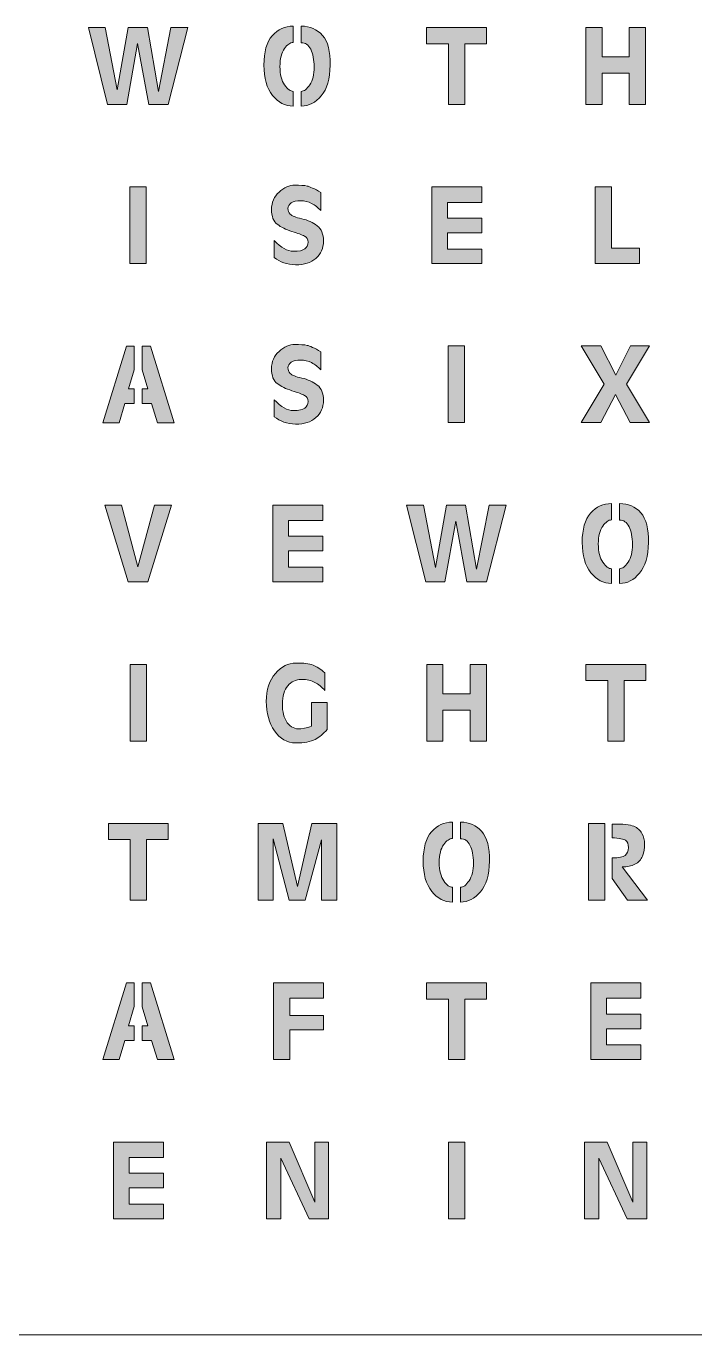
# Model space of a CAD drawing. Header units: inches. Extents: x -102 to 102, y -102 to 102.
# Drawn here: x -50.4 to 0, y -101.6 to -3 of the extents above; entities that cross this region are included whole.
import ezdxf

# ---------------------------------------------------------------- set-up
doc = ezdxf.new("R2010")
doc.units = ezdxf.units.IN
doc.header["$MEASUREMENT"] = 0
doc.layers.add('Top Copper', color=7, linetype='Continuous')

# ---------------------------------------------------------------- blocks, each defined once
blk = doc.blocks.new('block 40')
at = {"layer": 'Top Copper', "true_color": 0xffffff}
h = blk.add_hatch(color=7, dxfattribs=at)
h.dxf.hatch_style = 2
h.paths.add_polyline_path([(-15.719, -3.076), (-15.719, -4.289), (-17.357, -4.289), (-17.357, -8.855), (-18.587, -8.855), (-18.587, -4.289), (-20.242, -4.289), (-20.242, -3.076)])
at = {"layer": 'Top Copper', "lineweight": 0}
blk.add_lwpolyline([(-15.719, -3.076), (-15.719, -4.289), (-17.357, -4.289), (-17.357, -8.855), (-18.587, -8.855), (-18.587, -4.289), (-20.242, -4.289), (-20.242, -3.076), (-15.719, -3.076)], dxfattribs=at)
blk = doc.blocks.new('block 41')
at = {"layer": 'Top Copper', "true_color": 0xffffff}
h = blk.add_hatch(color=7, dxfattribs=at)
h.dxf.hatch_style = 2
h.paths.add_polyline_path([(-4.948, -5.285), (-4.948, -3.076), (-3.717, -3.076), (-3.717, -8.855), (-4.948, -8.855), (-4.948, -6.507), (-7.001, -6.507), (-7.001, -8.855), (-8.231, -8.855), (-8.231, -3.076), (-7.001, -3.076), (-7.001, -5.285)])
at = {"layer": 'Top Copper', "lineweight": 0}
blk.add_lwpolyline([(-4.948, -5.285), (-4.948, -3.076), (-3.717, -3.076), (-3.717, -8.855), (-4.948, -8.855), (-4.948, -6.507), (-7.001, -6.507), (-7.001, -8.855), (-8.231, -8.855), (-8.231, -3.076), (-7.001, -3.076), (-7.001, -5.285), (-4.948, -5.285)], dxfattribs=at)
blk = doc.blocks.new('block 47')
at = {"layer": 'Top Copper', "true_color": 0xffffff}
h = blk.add_hatch(color=7, dxfattribs=at)
h.dxf.hatch_style = 2
h.paths.add_polyline_path([(-39.712, -8.855), (-41.193, -8.855), (-42.025, -4.272), (-42.848, -8.855), (-44.303, -8.855), (-45.742, -3.076), (-44.477, -3.076), (-43.567, -7.772), (-42.735, -3.076), (-41.288, -3.076), (-40.465, -7.893), (-39.521, -3.076), (-38.239, -3.076)])
at = {"layer": 'Top Copper', "lineweight": 0}
blk.add_lwpolyline([(-39.712, -8.855), (-41.193, -8.855), (-42.025, -4.272), (-42.848, -8.855), (-44.303, -8.855), (-45.742, -3.076), (-44.477, -3.076), (-43.567, -7.772), (-42.735, -3.076), (-41.288, -3.076), (-40.465, -7.893), (-39.521, -3.076), (-38.239, -3.076), (-39.712, -8.855)], dxfattribs=at)
blk = doc.blocks.new('block 55')
at = {"layer": 'Top Copper', "true_color": 0xffffff}
h = blk.add_hatch(color=7, dxfattribs=at)
h.dxf.hatch_style = 2
edge = h.paths.add_edge_path()
edge.add_spline(control_points=[(-31.854, -8.179), (-32.287, -7.642), (-32.504, -6.88), (-32.504, -5.892), (-32.504, -4.904), (-32.293, -4.169), (-31.871, -3.687), (-31.45, -3.205), (-30.924, -2.963), (-30.295, -2.963), (-30.295, -2.963), (-30.295, -4.194), (-30.295, -4.194), (-30.514, -4.2), (-30.735, -4.354), (-30.957, -4.657), (-31.18, -4.961), (-31.291, -5.411), (-31.291, -6.009), (-31.291, -6.607), (-31.176, -7.067), (-30.944, -7.391), (-30.714, -7.714), (-30.497, -7.876), (-30.295, -7.876), (-30.295, -7.876), (-30.295, -8.985), (-30.295, -8.985), (-30.901, -8.985), (-31.421, -8.716), (-31.854, -8.179)], knot_values=[0, 0, 0, 0, 1, 1, 1, 2, 2, 2, 3, 3, 3, 4, 4, 4, 5, 5, 5, 6, 6, 6, 7, 7, 7, 8, 8, 8, 9, 9, 9, 10, 10, 10, 10], degree=3, periodic=1)
edge = h.paths.add_edge_path()
edge.add_spline(control_points=[(-29.043, -7.378), (-28.82, -7.046), (-28.711, -6.601), (-28.713, -6.043), (-28.717, -5.486), (-28.803, -5.04), (-28.973, -4.705), (-29.144, -4.37), (-29.382, -4.205), (-29.688, -4.211), (-29.688, -4.211), (-29.688, -2.963), (-29.688, -2.963), (-29.03, -2.963), (-28.496, -3.196), (-28.085, -3.661), (-27.675, -4.126), (-27.48, -4.873), (-27.501, -5.901), (-27.521, -6.929), (-27.747, -7.7), (-28.181, -8.214), (-28.614, -8.728), (-29.116, -8.985), (-29.688, -8.985), (-29.688, -8.985), (-29.688, -7.876), (-29.688, -7.876), (-29.48, -7.876), (-29.265, -7.71), (-29.043, -7.378)], knot_values=[0, 0, 0, 0, 1, 1, 1, 2, 2, 2, 3, 3, 3, 4, 4, 4, 5, 5, 5, 6, 6, 6, 7, 7, 7, 8, 8, 8, 9, 9, 9, 10, 10, 10, 10], degree=3, periodic=1)
at = {"layer": 'Top Copper', "lineweight": 0}
for points in [[(-31.854, -8.179), (-32.287, -7.642), (-32.504, -6.88), (-32.504, -5.892), (-32.504, -4.904), (-32.293, -4.169), (-31.871, -3.687), (-31.45, -3.205), (-30.924, -2.963), (-30.295, -2.963), (-30.295, -2.963), (-30.295, -4.194), (-30.295, -4.194), (-30.514, -4.2), (-30.735, -4.354), (-30.957, -4.657), (-31.18, -4.961), (-31.291, -5.411), (-31.291, -6.009), (-31.291, -6.607), (-31.176, -7.067), (-30.944, -7.391), (-30.714, -7.714), (-30.497, -7.876), (-30.295, -7.876), (-30.295, -7.876), (-30.295, -8.985), (-30.295, -8.985), (-30.901, -8.985), (-31.421, -8.716), (-31.854, -8.179)], [(-29.043, -7.378), (-28.82, -7.046), (-28.711, -6.601), (-28.713, -6.043), (-28.717, -5.486), (-28.803, -5.04), (-28.973, -4.705), (-29.144, -4.37), (-29.382, -4.205), (-29.688, -4.211), (-29.688, -4.211), (-29.688, -2.963), (-29.688, -2.963), (-29.03, -2.963), (-28.496, -3.196), (-28.085, -3.661), (-27.675, -4.126), (-27.48, -4.873), (-27.501, -5.901), (-27.521, -6.929), (-27.747, -7.7), (-28.181, -8.214), (-28.614, -8.728), (-29.116, -8.985), (-29.688, -8.985), (-29.688, -8.985), (-29.688, -7.876), (-29.688, -7.876), (-29.48, -7.876), (-29.265, -7.71), (-29.043, -7.378)]]:
    blk.add_open_spline(points, degree=3, knots=[0, 0, 0, 0, 1, 1, 1, 2, 2, 2, 3, 3, 3, 4, 4, 4, 5, 5, 5, 6, 6, 6, 7, 7, 7, 8, 8, 8, 9, 9, 9, 10, 10, 10, 10], dxfattribs=at)
blk = doc.blocks.new('block 57')
at = {"layer": 'Top Copper', "true_color": 0xffffff}
h = blk.add_hatch(color=7, dxfattribs=at)
h.dxf.hatch_style = 2
edge = h.paths.add_edge_path()
edge.add_spline(control_points=[(-28.908, -28.325), (-29.159, -28.192), (-29.436, -28.125), (-29.739, -28.125), (-30.043, -28.125), (-30.277, -28.183), (-30.441, -28.299), (-30.606, -28.414), (-30.688, -28.552), (-30.688, -28.71), (-30.688, -28.869), (-30.629, -29.014), (-30.51, -29.143), (-30.392, -29.273), (-30.103, -29.389), (-29.644, -29.49), (-29.185, -29.591), (-28.798, -29.765), (-28.483, -30.01), (-28.168, -30.256), (-28.011, -30.642), (-28.011, -31.171), (-28.011, -31.699), (-28.2, -32.132), (-28.578, -32.47), (-28.957, -32.808), (-29.466, -32.969), (-30.108, -32.951), (-30.749, -32.934), (-31.289, -32.749), (-31.728, -32.397), (-31.728, -32.397), (-31.728, -31.123), (-31.728, -31.123), (-31.202, -31.666), (-30.724, -31.937), (-30.294, -31.937), (-29.864, -31.937), (-29.569, -31.877), (-29.41, -31.756), (-29.251, -31.634), (-29.172, -31.469), (-29.172, -31.257), (-29.172, -31.047), (-29.263, -30.892), (-29.445, -30.794), (-29.627, -30.696), (-29.943, -30.577), (-30.393, -30.439), (-30.844, -30.3), (-31.212, -30.121), (-31.498, -29.902), (-31.784, -29.682), (-31.927, -29.308), (-31.927, -28.78), (-31.927, -28.251), (-31.738, -27.815), (-31.359, -27.472), (-30.981, -27.128), (-30.586, -26.956), (-30.172, -26.956), (-29.76, -26.956), (-29.451, -26.978), (-29.245, -27.021), (-29.041, -27.064), (-28.695, -27.225), (-28.21, -27.502), (-28.21, -27.502), (-28.21, -28.862), (-28.21, -28.862), (-28.424, -28.637), (-28.656, -28.458), (-28.908, -28.325)], knot_values=[0, 0, 0, 0, 1, 1, 1, 2, 2, 2, 3, 3, 3, 4, 4, 4, 5, 5, 5, 6, 6, 6, 7, 7, 7, 8, 8, 8, 9, 9, 9, 10, 10, 10, 11, 11, 11, 12, 12, 12, 13, 13, 13, 14, 14, 14, 15, 15, 15, 16, 16, 16, 17, 17, 17, 18, 18, 18, 19, 19, 19, 20, 20, 20, 21, 21, 21, 22, 22, 22, 23, 23, 23, 24, 24, 24, 24], degree=3, periodic=1)
at = {"layer": 'Top Copper', "lineweight": 0}
blk.add_open_spline([(-28.908, -28.325), (-29.159, -28.192), (-29.436, -28.125), (-29.739, -28.125), (-30.043, -28.125), (-30.277, -28.183), (-30.441, -28.299), (-30.606, -28.414), (-30.688, -28.552), (-30.688, -28.71), (-30.688, -28.869), (-30.629, -29.014), (-30.51, -29.143), (-30.392, -29.273), (-30.103, -29.389), (-29.644, -29.49), (-29.185, -29.591), (-28.798, -29.765), (-28.483, -30.01), (-28.168, -30.256), (-28.011, -30.642), (-28.011, -31.171), (-28.011, -31.699), (-28.2, -32.132), (-28.578, -32.47), (-28.957, -32.808), (-29.466, -32.969), (-30.108, -32.951), (-30.749, -32.934), (-31.289, -32.749), (-31.728, -32.397), (-31.728, -32.397), (-31.728, -31.123), (-31.728, -31.123), (-31.202, -31.666), (-30.724, -31.937), (-30.294, -31.937), (-29.864, -31.937), (-29.569, -31.877), (-29.41, -31.756), (-29.251, -31.634), (-29.172, -31.469), (-29.172, -31.257), (-29.172, -31.047), (-29.263, -30.892), (-29.445, -30.794), (-29.627, -30.696), (-29.943, -30.577), (-30.393, -30.439), (-30.844, -30.3), (-31.212, -30.121), (-31.498, -29.902), (-31.784, -29.682), (-31.927, -29.308), (-31.927, -28.78), (-31.927, -28.251), (-31.738, -27.815), (-31.359, -27.472), (-30.981, -27.128), (-30.586, -26.956), (-30.172, -26.956), (-29.76, -26.956), (-29.451, -26.978), (-29.245, -27.021), (-29.041, -27.064), (-28.695, -27.225), (-28.21, -27.502), (-28.21, -27.502), (-28.21, -28.862), (-28.21, -28.862), (-28.424, -28.637), (-28.656, -28.458), (-28.908, -28.325)], degree=3, knots=[0, 0, 0, 0, 1, 1, 1, 2, 2, 2, 3, 3, 3, 4, 4, 4, 5, 5, 5, 6, 6, 6, 7, 7, 7, 8, 8, 8, 9, 9, 9, 10, 10, 10, 11, 11, 11, 12, 12, 12, 13, 13, 13, 14, 14, 14, 15, 15, 15, 16, 16, 16, 17, 17, 17, 18, 18, 18, 19, 19, 19, 20, 20, 20, 21, 21, 21, 22, 22, 22, 23, 23, 23, 24, 24, 24, 24], dxfattribs=at)
blk = doc.blocks.new('block 58')
at = {"layer": 'Top Copper', "true_color": 0xffffff}
h = blk.add_hatch(color=7, dxfattribs=at)
h.dxf.hatch_style = 2
h.paths.add_polyline_path([(-17.366, -27.068), (-17.366, -32.847), (-18.596, -32.847), (-18.596, -27.068)])
at = {"layer": 'Top Copper', "lineweight": 0}
blk.add_lwpolyline([(-17.366, -27.068), (-17.366, -32.847), (-18.596, -32.847), (-18.596, -27.068), (-17.366, -27.068)], dxfattribs=at)
blk = doc.blocks.new('block 65')
at = {"layer": 'Top Copper', "true_color": 0xffffff}
h = blk.add_hatch(color=7, dxfattribs=at)
h.dxf.hatch_style = 2
h.paths.add_polyline_path([(-5.155, -29.954), (-3.414, -32.847), (-4.887, -32.847), (-5.987, -30.725), (-7.096, -32.847), (-8.578, -32.847), (-6.827, -29.936), (-8.569, -27.068), (-7.087, -27.068), (-5.961, -29.261), (-4.852, -27.068), (-3.431, -27.068)])
at = {"layer": 'Top Copper', "lineweight": 0}
blk.add_lwpolyline([(-5.155, -29.954), (-3.414, -32.847), (-4.887, -32.847), (-5.987, -30.725), (-7.096, -32.847), (-8.578, -32.847), (-6.827, -29.936), (-8.569, -27.068), (-7.087, -27.068), (-5.961, -29.261), (-4.852, -27.068), (-3.431, -27.068), (-5.155, -29.954)], dxfattribs=at)
blk = doc.blocks.new('block 73')
at = {"layer": 'Top Copper', "true_color": 0xffffff}
h = blk.add_hatch(color=7, dxfattribs=at)
h.dxf.hatch_style = 2
h.paths.add_polyline_path([(-4.167, -19.708), (-4.167, -20.861), (-7.52, -20.861), (-7.52, -15.082), (-6.29, -15.082), (-6.29, -19.708)])
at = {"layer": 'Top Copper', "lineweight": 0}
blk.add_lwpolyline([(-4.167, -19.708), (-4.167, -20.861), (-7.52, -20.861), (-7.52, -15.082), (-6.29, -15.082), (-6.29, -19.708), (-4.167, -19.708)], dxfattribs=at)
blk = doc.blocks.new('block 83')
at = {"layer": 'Top Copper', "true_color": 0xffffff}
h = blk.add_hatch(color=7, dxfattribs=at)
h.dxf.hatch_style = 2
h.paths.add_polyline_path([(-41.263, -44.846), (-42.744, -44.846), (-44.511, -39.067), (-43.238, -39.067), (-41.999, -43.72), (-40.76, -39.067), (-39.469, -39.067)])
at = {"layer": 'Top Copper', "lineweight": 0}
blk.add_lwpolyline([(-41.263, -44.846), (-42.744, -44.846), (-44.511, -39.067), (-43.238, -39.067), (-41.999, -43.72), (-40.76, -39.067), (-39.469, -39.067), (-41.263, -44.846)], dxfattribs=at)
blk = doc.blocks.new('block 86')
at = {"layer": 'Top Copper', "true_color": 0xffffff}
h = blk.add_hatch(color=7, dxfattribs=at)
h.dxf.hatch_style = 2
h.paths.add_polyline_path([(-28.068, -39.067), (-28.068, -40.228), (-30.659, -40.228), (-30.659, -41.415), (-28.068, -41.415), (-28.068, -42.515), (-30.659, -42.515), (-30.659, -43.745), (-28.068, -43.745), (-28.068, -44.846), (-31.837, -44.846), (-31.837, -39.067)])
at = {"layer": 'Top Copper', "lineweight": 0}
blk.add_lwpolyline([(-28.068, -39.067), (-28.068, -40.228), (-30.659, -40.228), (-30.659, -41.415), (-28.068, -41.415), (-28.068, -42.515), (-30.659, -42.515), (-30.659, -43.745), (-28.068, -43.745), (-28.068, -44.846), (-31.837, -44.846), (-31.837, -39.067), (-28.068, -39.067)], dxfattribs=at)
blk = doc.blocks.new('block 167')
at = {"layer": 'Top Copper', "true_color": 0xffffff}
h = blk.add_hatch(color=7, dxfattribs=at)
h.dxf.hatch_style = 2
h.paths.add_polyline_path([(-41.353, -51.078), (-41.353, -56.856), (-42.584, -56.856), (-42.584, -51.078)])
at = {"layer": 'Top Copper', "lineweight": 0}
blk.add_lwpolyline([(-41.353, -51.078), (-41.353, -56.856), (-42.584, -56.856), (-42.584, -51.078), (-41.353, -51.078)], dxfattribs=at)
blk = doc.blocks.new('block 168')
at = {"layer": 'Top Copper', "true_color": 0xffffff}
h = blk.add_hatch(color=7, dxfattribs=at)
h.dxf.hatch_style = 2
edge = h.paths.add_edge_path()
edge.add_spline(control_points=[(-27.741, -55.973), (-28.012, -56.302), (-28.312, -56.553), (-28.642, -56.727), (-28.971, -56.9), (-29.459, -56.986), (-30.106, -56.986), (-30.753, -56.986), (-31.284, -56.683), (-31.7, -56.077), (-32.116, -55.47), (-32.324, -54.729), (-32.324, -53.854), (-32.324, -52.979), (-32.096, -52.279), (-31.639, -51.754), (-31.183, -51.228), (-30.666, -50.965), (-30.089, -50.965), (-29.511, -50.965), (-29.081, -51.017), (-28.798, -51.121), (-28.515, -51.225), (-28.217, -51.416), (-27.905, -51.693), (-27.905, -51.693), (-27.905, -53.036), (-27.905, -53.036), (-28.142, -52.77), (-28.392, -52.565), (-28.655, -52.421), (-28.918, -52.276), (-29.258, -52.204), (-29.677, -52.204), (-30.096, -52.204), (-30.439, -52.363), (-30.708, -52.681), (-30.977, -52.998), (-31.111, -53.454), (-31.111, -54.049), (-31.111, -54.644), (-30.988, -55.115), (-30.743, -55.462), (-30.497, -55.808), (-30.159, -55.96), (-29.729, -55.916), (-29.299, -55.873), (-29.026, -55.805), (-28.91, -55.713), (-28.91, -55.713), (-28.91, -53.945), (-28.91, -53.945), (-28.91, -53.945), (-27.732, -53.945), (-27.732, -53.945), (-27.732, -53.945), (-27.741, -55.973), (-27.741, -55.973)], knot_values=[0, 0, 0, 0, 1, 1, 1, 2, 2, 2, 3, 3, 3, 4, 4, 4, 5, 5, 5, 6, 6, 6, 7, 7, 7, 8, 8, 8, 9, 9, 9, 10, 10, 10, 11, 11, 11, 12, 12, 12, 13, 13, 13, 14, 14, 14, 15, 15, 15, 16, 16, 16, 17, 17, 17, 18, 18, 18, 19, 19, 19, 19], degree=3, periodic=1)
at = {"layer": 'Top Copper', "lineweight": 0}
blk.add_open_spline([(-27.741, -55.973), (-28.012, -56.302), (-28.312, -56.553), (-28.642, -56.727), (-28.971, -56.9), (-29.459, -56.986), (-30.106, -56.986), (-30.753, -56.986), (-31.284, -56.683), (-31.7, -56.077), (-32.116, -55.47), (-32.324, -54.729), (-32.324, -53.854), (-32.324, -52.979), (-32.096, -52.279), (-31.639, -51.754), (-31.183, -51.228), (-30.666, -50.965), (-30.089, -50.965), (-29.511, -50.965), (-29.081, -51.017), (-28.798, -51.121), (-28.515, -51.225), (-28.217, -51.416), (-27.905, -51.693), (-27.905, -51.693), (-27.905, -53.036), (-27.905, -53.036), (-28.142, -52.77), (-28.392, -52.565), (-28.655, -52.421), (-28.918, -52.276), (-29.258, -52.204), (-29.677, -52.204), (-30.096, -52.204), (-30.439, -52.363), (-30.708, -52.681), (-30.977, -52.998), (-31.111, -53.454), (-31.111, -54.049), (-31.111, -54.644), (-30.988, -55.115), (-30.743, -55.462), (-30.497, -55.808), (-30.159, -55.96), (-29.729, -55.916), (-29.299, -55.873), (-29.026, -55.805), (-28.91, -55.713), (-28.91, -55.713), (-28.91, -53.945), (-28.91, -53.945), (-28.91, -53.945), (-27.732, -53.945), (-27.732, -53.945), (-27.732, -53.945), (-27.741, -55.973), (-27.741, -55.973)], degree=3, knots=[0, 0, 0, 0, 1, 1, 1, 2, 2, 2, 3, 3, 3, 4, 4, 4, 5, 5, 5, 6, 6, 6, 7, 7, 7, 8, 8, 8, 9, 9, 9, 10, 10, 10, 11, 11, 11, 12, 12, 12, 13, 13, 13, 14, 14, 14, 15, 15, 15, 16, 16, 16, 17, 17, 17, 18, 18, 18, 19, 19, 19, 19], dxfattribs=at)
blk = doc.blocks.new('block 169')
at = {"layer": 'Top Copper', "true_color": 0xffffff}
h = blk.add_hatch(color=7, dxfattribs=at)
h.dxf.hatch_style = 2
h.paths.add_polyline_path([(-16.942, -53.287), (-16.942, -51.078), (-15.712, -51.078), (-15.712, -56.856), (-16.942, -56.856), (-16.942, -54.509), (-18.995, -54.509), (-18.995, -56.856), (-20.225, -56.856), (-20.225, -51.078), (-18.995, -51.078), (-18.995, -53.287)])
at = {"layer": 'Top Copper', "lineweight": 0}
blk.add_lwpolyline([(-16.942, -53.287), (-16.942, -51.078), (-15.712, -51.078), (-15.712, -56.856), (-16.942, -56.856), (-16.942, -54.509), (-18.995, -54.509), (-18.995, -56.856), (-20.225, -56.856), (-20.225, -51.078), (-18.995, -51.078), (-18.995, -53.287), (-16.942, -53.287)], dxfattribs=at)
blk = doc.blocks.new('block 170')
at = {"layer": 'Top Copper', "true_color": 0xffffff}
h = blk.add_hatch(color=7, dxfattribs=at)
h.dxf.hatch_style = 2
h.paths.add_polyline_path([(-3.705, -51.078), (-3.705, -52.291), (-5.342, -52.291), (-5.342, -56.856), (-6.572, -56.856), (-6.572, -52.291), (-8.227, -52.291), (-8.227, -51.078)])
at = {"layer": 'Top Copper', "lineweight": 0}
blk.add_lwpolyline([(-3.705, -51.078), (-3.705, -52.291), (-5.342, -52.291), (-5.342, -56.856), (-6.572, -56.856), (-6.572, -52.291), (-8.227, -52.291), (-8.227, -51.078), (-3.705, -51.078)], dxfattribs=at)
blk = doc.blocks.new('block 178')
at = {"layer": 'Top Copper', "true_color": 0xffffff}
h = blk.add_hatch(color=7, dxfattribs=at)
h.dxf.hatch_style = 2
edge = h.paths.add_edge_path()
edge.add_spline(control_points=[(-19.841, -68.175), (-20.274, -67.638), (-20.491, -66.875), (-20.491, -65.887), (-20.491, -64.9), (-20.28, -64.165), (-19.858, -63.683), (-19.437, -63.201), (-18.911, -62.959), (-18.281, -62.959), (-18.281, -62.959), (-18.281, -64.189), (-18.281, -64.189), (-18.501, -64.195), (-18.722, -64.35), (-18.944, -64.653), (-19.166, -64.956), (-19.278, -65.407), (-19.278, -66.005), (-19.278, -66.602), (-19.162, -67.063), (-18.931, -67.386), (-18.7, -67.71), (-18.483, -67.871), (-18.281, -67.871), (-18.281, -67.871), (-18.281, -68.98), (-18.281, -68.98), (-18.888, -68.98), (-19.408, -68.712), (-19.841, -68.175)], knot_values=[0, 0, 0, 0, 1, 1, 1, 2, 2, 2, 3, 3, 3, 4, 4, 4, 5, 5, 5, 6, 6, 6, 7, 7, 7, 8, 8, 8, 9, 9, 9, 10, 10, 10, 10], degree=3, periodic=1)
edge = h.paths.add_edge_path()
edge.add_spline(control_points=[(-17.029, -67.373), (-16.807, -67.041), (-16.697, -66.597), (-16.7, -66.039), (-16.703, -65.482), (-16.79, -65.036), (-16.96, -64.701), (-17.131, -64.366), (-17.369, -64.201), (-17.675, -64.207), (-17.675, -64.207), (-17.675, -62.959), (-17.675, -62.959), (-17.016, -62.959), (-16.482, -63.192), (-16.072, -63.657), (-15.662, -64.122), (-15.467, -64.868), (-15.487, -65.896), (-15.508, -66.924), (-15.734, -67.695), (-16.167, -68.209), (-16.601, -68.723), (-17.103, -68.98), (-17.675, -68.98), (-17.675, -68.98), (-17.675, -67.871), (-17.675, -67.871), (-17.467, -67.871), (-17.252, -67.706), (-17.029, -67.373)], knot_values=[0, 0, 0, 0, 1, 1, 1, 2, 2, 2, 3, 3, 3, 4, 4, 4, 5, 5, 5, 6, 6, 6, 7, 7, 7, 8, 8, 8, 9, 9, 9, 10, 10, 10, 10], degree=3, periodic=1)
at = {"layer": 'Top Copper', "lineweight": 0}
for points in [[(-19.841, -68.175), (-20.274, -67.638), (-20.491, -66.875), (-20.491, -65.887), (-20.491, -64.9), (-20.28, -64.165), (-19.858, -63.683), (-19.437, -63.201), (-18.911, -62.959), (-18.281, -62.959), (-18.281, -62.959), (-18.281, -64.189), (-18.281, -64.189), (-18.501, -64.195), (-18.722, -64.35), (-18.944, -64.653), (-19.166, -64.956), (-19.278, -65.407), (-19.278, -66.005), (-19.278, -66.602), (-19.162, -67.063), (-18.931, -67.386), (-18.7, -67.71), (-18.483, -67.871), (-18.281, -67.871), (-18.281, -67.871), (-18.281, -68.98), (-18.281, -68.98), (-18.888, -68.98), (-19.408, -68.712), (-19.841, -68.175)], [(-17.029, -67.373), (-16.807, -67.041), (-16.697, -66.597), (-16.7, -66.039), (-16.703, -65.482), (-16.79, -65.036), (-16.96, -64.701), (-17.131, -64.366), (-17.369, -64.201), (-17.675, -64.207), (-17.675, -64.207), (-17.675, -62.959), (-17.675, -62.959), (-17.016, -62.959), (-16.482, -63.192), (-16.072, -63.657), (-15.662, -64.122), (-15.467, -64.868), (-15.487, -65.896), (-15.508, -66.924), (-15.734, -67.695), (-16.167, -68.209), (-16.601, -68.723), (-17.103, -68.98), (-17.675, -68.98), (-17.675, -68.98), (-17.675, -67.871), (-17.675, -67.871), (-17.467, -67.871), (-17.252, -67.706), (-17.029, -67.373)]]:
    blk.add_open_spline(points, degree=3, knots=[0, 0, 0, 0, 1, 1, 1, 2, 2, 2, 3, 3, 3, 4, 4, 4, 5, 5, 5, 6, 6, 6, 7, 7, 7, 8, 8, 8, 9, 9, 9, 10, 10, 10, 10], dxfattribs=at)
blk = doc.blocks.new('block 183')
at = {"layer": 'Top Copper', "true_color": 0xffffff}
h = blk.add_hatch(color=7, dxfattribs=at)
h.dxf.hatch_style = 2
h.paths.add_polyline_path([(-6.791, -63.072), (-6.791, -68.851), (-8.022, -68.851), (-8.022, -63.072)])
edge = h.paths.add_edge_path()
edge.add_spline(control_points=[(-5.249, -65.463), (-5.088, -65.336), (-5.007, -65.14), (-5.007, -64.874), (-5.007, -64.608), (-5.078, -64.426), (-5.219, -64.328), (-5.361, -64.23), (-5.703, -64.167), (-6.246, -64.138), (-6.246, -64.138), (-6.246, -63.098), (-6.246, -63.098), (-5.426, -63.098), (-4.877, -63.156), (-4.6, -63.271), (-4.322, -63.387), (-4.119, -63.564), (-3.989, -63.804), (-3.859, -64.044), (-3.794, -64.318), (-3.794, -64.627), (-3.794, -64.936), (-3.847, -65.23), (-3.954, -65.511), (-4.061, -65.791), (-4.249, -65.997), (-4.517, -66.13), (-4.786, -66.263), (-5.108, -66.329), (-5.483, -66.329), (-5.483, -66.329), (-3.56, -68.851), (-3.56, -68.851), (-3.56, -68.851), (-5.067, -68.851), (-5.067, -68.851), (-5.067, -68.851), (-6.237, -67.196), (-6.237, -67.196), (-6.237, -67.196), (-6.237, -65.645), (-6.237, -65.645), (-5.74, -65.651), (-5.411, -65.59), (-5.249, -65.463)], knot_values=[0, 0, 0, 0, 1, 1, 1, 2, 2, 2, 3, 3, 3, 4, 4, 4, 5, 5, 5, 6, 6, 6, 7, 7, 7, 8, 8, 8, 9, 9, 9, 10, 10, 10, 11, 11, 11, 12, 12, 12, 13, 13, 13, 14, 14, 14, 15, 15, 15, 15], degree=3, periodic=1)
at = {"layer": 'Top Copper', "lineweight": 0}
blk.add_lwpolyline([(-6.791, -63.072), (-6.791, -68.851), (-8.022, -68.851), (-8.022, -63.072), (-6.791, -63.072)], dxfattribs=at)
blk.add_open_spline([(-5.249, -65.463), (-5.088, -65.336), (-5.007, -65.14), (-5.007, -64.874), (-5.007, -64.608), (-5.078, -64.426), (-5.219, -64.328), (-5.361, -64.23), (-5.703, -64.167), (-6.246, -64.138), (-6.246, -64.138), (-6.246, -63.098), (-6.246, -63.098), (-5.426, -63.098), (-4.877, -63.156), (-4.6, -63.271), (-4.322, -63.387), (-4.119, -63.564), (-3.989, -63.804), (-3.859, -64.044), (-3.794, -64.318), (-3.794, -64.627), (-3.794, -64.936), (-3.847, -65.23), (-3.954, -65.511), (-4.061, -65.791), (-4.249, -65.997), (-4.517, -66.13), (-4.786, -66.263), (-5.108, -66.329), (-5.483, -66.329), (-5.483, -66.329), (-3.56, -68.851), (-3.56, -68.851), (-3.56, -68.851), (-5.067, -68.851), (-5.067, -68.851), (-5.067, -68.851), (-6.237, -67.196), (-6.237, -67.196), (-6.237, -67.196), (-6.237, -65.645), (-6.237, -65.645), (-5.74, -65.651), (-5.411, -65.59), (-5.249, -65.463)], degree=3, knots=[0, 0, 0, 0, 1, 1, 1, 2, 2, 2, 3, 3, 3, 4, 4, 4, 5, 5, 5, 6, 6, 6, 7, 7, 7, 8, 8, 8, 9, 9, 9, 10, 10, 10, 11, 11, 11, 12, 12, 12, 13, 13, 13, 14, 14, 14, 15, 15, 15, 15], dxfattribs=at)
blk = doc.blocks.new('block 184')
at = {"layer": 'Top Copper', "true_color": 0xffffff}
h = blk.add_hatch(color=7, dxfattribs=at)
h.dxf.hatch_style = 2
h.paths.add_polyline_path([(-27.01, -68.851), (-28.171, -68.851), (-28.163, -64.285), (-29.393, -68.851), (-30.606, -68.851), (-31.801, -64.224), (-31.801, -68.851), (-32.945, -68.851), (-32.945, -63.072), (-31.082, -63.072), (-29.973, -67.819), (-28.899, -63.072), (-27.01, -63.072)])
at = {"layer": 'Top Copper', "lineweight": 0}
blk.add_lwpolyline([(-27.01, -68.851), (-28.171, -68.851), (-28.163, -64.285), (-29.393, -68.851), (-30.606, -68.851), (-31.801, -64.224), (-31.801, -68.851), (-32.945, -68.851), (-32.945, -63.072), (-31.082, -63.072), (-29.973, -67.819), (-28.899, -63.072), (-27.01, -63.072), (-27.01, -68.851)], dxfattribs=at)
blk = doc.blocks.new('block 185')
at = {"layer": 'Top Copper', "true_color": 0xffffff}
h = blk.add_hatch(color=7, dxfattribs=at)
h.dxf.hatch_style = 2
h.paths.add_polyline_path([(-27.998, -75.076), (-27.998, -76.237), (-30.536, -76.237), (-30.536, -77.519), (-27.998, -77.519), (-27.998, -78.619), (-30.536, -78.619), (-30.536, -80.854), (-31.767, -80.854), (-31.767, -75.076)])
at = {"layer": 'Top Copper', "lineweight": 0}
blk.add_lwpolyline([(-27.998, -75.076), (-27.998, -76.237), (-30.536, -76.237), (-30.536, -77.519), (-27.998, -77.519), (-27.998, -78.619), (-30.536, -78.619), (-30.536, -80.854), (-31.767, -80.854), (-31.767, -75.076), (-27.998, -75.076)], dxfattribs=at)
blk = doc.blocks.new('block 186')
at = {"layer": 'Top Copper', "true_color": 0xffffff}
h = blk.add_hatch(color=7, dxfattribs=at)
h.dxf.hatch_style = 2
h.paths.add_polyline_path([(-4.077, -75.076), (-4.077, -76.237), (-6.667, -76.237), (-6.667, -77.423), (-4.077, -77.423), (-4.077, -78.524), (-6.667, -78.524), (-6.667, -79.754), (-4.077, -79.754), (-4.077, -80.854), (-7.846, -80.854), (-7.846, -75.076)])
at = {"layer": 'Top Copper', "lineweight": 0}
blk.add_lwpolyline([(-4.077, -75.076), (-4.077, -76.237), (-6.667, -76.237), (-6.667, -77.423), (-4.077, -77.423), (-4.077, -78.524), (-6.667, -78.524), (-6.667, -79.754), (-4.077, -79.754), (-4.077, -80.854), (-7.846, -80.854), (-7.846, -75.076), (-4.077, -75.076)], dxfattribs=at)
blk = doc.blocks.new('block 190')
at = {"layer": 'Top Copper', "true_color": 0xffffff}
h = blk.add_hatch(color=7, dxfattribs=at)
h.dxf.hatch_style = 2
h.paths.add_polyline_path([(-15.706, -75.076), (-15.706, -76.289), (-17.344, -76.289), (-17.344, -80.854), (-18.574, -80.854), (-18.574, -76.289), (-20.229, -76.289), (-20.229, -75.076)])
at = {"layer": 'Top Copper', "lineweight": 0}
blk.add_lwpolyline([(-15.706, -75.076), (-15.706, -76.289), (-17.344, -76.289), (-17.344, -80.854), (-18.574, -80.854), (-18.574, -76.289), (-20.229, -76.289), (-20.229, -75.076), (-15.706, -75.076)], dxfattribs=at)
blk = doc.blocks.new('block 191')
at = {"layer": 'Top Copper', "true_color": 0xffffff}
h = blk.add_hatch(color=7, dxfattribs=at)
h.dxf.hatch_style = 2
h.paths.add_polyline_path([(-44.652, -80.854), (-42.876, -75.076), (-42.278, -75.076), (-42.278, -76.86), (-42.703, -78.307), (-42.278, -78.307), (-42.278, -79.407), (-42.98, -79.407), (-43.422, -80.854)])
h.paths.add_polyline_path([(-39.281, -80.854), (-40.537, -80.854), (-40.97, -79.407), (-41.672, -79.407), (-41.672, -78.307), (-41.256, -78.307), (-41.672, -76.869), (-41.672, -75.076), (-41.048, -75.076)])
at = {"layer": 'Top Copper', "lineweight": 0}
for points in [[(-44.652, -80.854), (-42.876, -75.076), (-42.278, -75.076), (-42.278, -76.86), (-42.703, -78.307), (-42.278, -78.307), (-42.278, -79.407), (-42.98, -79.407), (-43.422, -80.854), (-44.652, -80.854)], [(-39.281, -80.854), (-40.537, -80.854), (-40.97, -79.407), (-41.672, -79.407), (-41.672, -78.307), (-41.256, -78.307), (-41.672, -76.869), (-41.672, -75.076), (-41.048, -75.076), (-39.281, -80.854)]]:
    blk.add_lwpolyline(points, dxfattribs=at)
blk = doc.blocks.new('block 195')
at = {"layer": 'Top Copper', "true_color": 0xffffff}
h = blk.add_hatch(color=7, dxfattribs=at)
h.dxf.hatch_style = 2
h.paths.add_polyline_path([(-27.624, -92.852), (-29.096, -92.852), (-31.228, -88.277), (-31.228, -92.852), (-32.319, -92.852), (-32.319, -87.073), (-30.604, -87.073), (-28.672, -91.613), (-28.663, -87.073), (-27.624, -87.073)])
at = {"layer": 'Top Copper', "lineweight": 0}
blk.add_lwpolyline([(-27.624, -92.852), (-29.096, -92.852), (-31.228, -88.277), (-31.228, -92.852), (-32.319, -92.852), (-32.319, -87.073), (-30.604, -87.073), (-28.672, -91.613), (-28.663, -87.073), (-27.624, -87.073), (-27.624, -92.852)], dxfattribs=at)
blk = doc.blocks.new('block 196')
at = {"layer": 'Top Copper', "true_color": 0xffffff}
h = blk.add_hatch(color=7, dxfattribs=at)
h.dxf.hatch_style = 2
h.paths.add_polyline_path([(-17.353, -87.073), (-17.353, -92.852), (-18.583, -92.852), (-18.583, -87.073)])
at = {"layer": 'Top Copper', "lineweight": 0}
blk.add_lwpolyline([(-17.353, -87.073), (-17.353, -92.852), (-18.583, -92.852), (-18.583, -87.073), (-17.353, -87.073)], dxfattribs=at)
blk = doc.blocks.new('block 198')
at = {"layer": 'Top Copper', "true_color": 0xffffff}
h = blk.add_hatch(color=7, dxfattribs=at)
h.dxf.hatch_style = 2
h.paths.add_polyline_path([(-3.626, -92.852), (-5.099, -92.852), (-7.23, -88.277), (-7.23, -92.852), (-8.321, -92.852), (-8.321, -87.073), (-6.606, -87.073), (-4.674, -91.613), (-4.665, -87.073), (-3.626, -87.073)])
at = {"layer": 'Top Copper', "lineweight": 0}
blk.add_lwpolyline([(-3.626, -92.852), (-5.099, -92.852), (-7.23, -88.277), (-7.23, -92.852), (-8.321, -92.852), (-8.321, -87.073), (-6.606, -87.073), (-4.674, -91.613), (-4.665, -87.073), (-3.626, -87.073), (-3.626, -92.852)], dxfattribs=at)
blk = doc.blocks.new('block 199')
at = {"layer": 'Top Copper', "true_color": 0xffffff}
h = blk.add_hatch(color=7, dxfattribs=at)
h.dxf.hatch_style = 2
h.paths.add_polyline_path([(-40.072, -87.073), (-40.072, -88.234), (-42.663, -88.234), (-42.663, -89.421), (-40.072, -89.421), (-40.072, -90.521), (-42.663, -90.521), (-42.663, -91.752), (-40.072, -91.752), (-40.072, -92.852), (-43.841, -92.852), (-43.841, -87.073)])
at = {"layer": 'Top Copper', "lineweight": 0}
blk.add_lwpolyline([(-40.072, -87.073), (-40.072, -88.234), (-42.663, -88.234), (-42.663, -89.421), (-40.072, -89.421), (-40.072, -90.521), (-42.663, -90.521), (-42.663, -91.752), (-40.072, -91.752), (-40.072, -92.852), (-43.841, -92.852), (-43.841, -87.073), (-40.072, -87.073)], dxfattribs=at)
blk = doc.blocks.new('block 210')
at = {"layer": 'Top Copper', "true_color": 0xffffff}
h = blk.add_hatch(color=7, dxfattribs=at)
h.dxf.hatch_style = 2
h.paths.add_polyline_path([(-41.373, -15.082), (-41.373, -20.861), (-42.603, -20.861), (-42.603, -15.082)])
at = {"layer": 'Top Copper', "lineweight": 0}
blk.add_lwpolyline([(-41.373, -15.082), (-41.373, -20.861), (-42.603, -20.861), (-42.603, -15.082), (-41.373, -15.082)], dxfattribs=at)
blk = doc.blocks.new('block 211')
at = {"layer": 'Top Copper', "true_color": 0xffffff}
h = blk.add_hatch(color=7, dxfattribs=at)
h.dxf.hatch_style = 2
edge = h.paths.add_edge_path()
edge.add_spline(control_points=[(-28.908, -16.317), (-29.159, -16.184), (-29.436, -16.118), (-29.739, -16.118), (-30.043, -16.118), (-30.277, -16.176), (-30.441, -16.291), (-30.606, -16.407), (-30.688, -16.544), (-30.688, -16.703), (-30.688, -16.862), (-30.629, -17.006), (-30.51, -17.136), (-30.392, -17.266), (-30.103, -17.382), (-29.644, -17.482), (-29.185, -17.584), (-28.798, -17.757), (-28.483, -18.002), (-28.168, -18.248), (-28.011, -18.635), (-28.011, -19.163), (-28.011, -19.692), (-28.2, -20.125), (-28.578, -20.463), (-28.957, -20.801), (-29.466, -20.961), (-30.108, -20.944), (-30.749, -20.926), (-31.289, -20.742), (-31.728, -20.389), (-31.728, -20.389), (-31.728, -19.116), (-31.728, -19.116), (-31.202, -19.659), (-30.724, -19.93), (-30.294, -19.93), (-29.864, -19.93), (-29.569, -19.869), (-29.41, -19.748), (-29.251, -19.627), (-29.172, -19.461), (-29.172, -19.25), (-29.172, -19.039), (-29.263, -18.885), (-29.445, -18.786), (-29.627, -18.688), (-29.943, -18.57), (-30.393, -18.431), (-30.844, -18.293), (-31.212, -18.114), (-31.498, -17.894), (-31.784, -17.675), (-31.927, -17.301), (-31.927, -16.772), (-31.927, -16.244), (-31.738, -15.807), (-31.359, -15.464), (-30.981, -15.12), (-30.586, -14.948), (-30.172, -14.948), (-29.76, -14.948), (-29.451, -14.97), (-29.245, -15.013), (-29.041, -15.057), (-28.695, -15.217), (-28.21, -15.494), (-28.21, -15.494), (-28.21, -16.854), (-28.21, -16.854), (-28.424, -16.629), (-28.656, -16.45), (-28.908, -16.317)], knot_values=[0, 0, 0, 0, 1, 1, 1, 2, 2, 2, 3, 3, 3, 4, 4, 4, 5, 5, 5, 6, 6, 6, 7, 7, 7, 8, 8, 8, 9, 9, 9, 10, 10, 10, 11, 11, 11, 12, 12, 12, 13, 13, 13, 14, 14, 14, 15, 15, 15, 16, 16, 16, 17, 17, 17, 18, 18, 18, 19, 19, 19, 20, 20, 20, 21, 21, 21, 22, 22, 22, 23, 23, 23, 24, 24, 24, 24], degree=3, periodic=1)
at = {"layer": 'Top Copper', "lineweight": 0}
blk.add_open_spline([(-28.908, -16.317), (-29.159, -16.184), (-29.436, -16.118), (-29.739, -16.118), (-30.043, -16.118), (-30.277, -16.176), (-30.441, -16.291), (-30.606, -16.407), (-30.688, -16.544), (-30.688, -16.703), (-30.688, -16.862), (-30.629, -17.006), (-30.51, -17.136), (-30.392, -17.266), (-30.103, -17.382), (-29.644, -17.482), (-29.185, -17.584), (-28.798, -17.757), (-28.483, -18.002), (-28.168, -18.248), (-28.011, -18.635), (-28.011, -19.163), (-28.011, -19.692), (-28.2, -20.125), (-28.578, -20.463), (-28.957, -20.801), (-29.466, -20.961), (-30.108, -20.944), (-30.749, -20.926), (-31.289, -20.742), (-31.728, -20.389), (-31.728, -20.389), (-31.728, -19.116), (-31.728, -19.116), (-31.202, -19.659), (-30.724, -19.93), (-30.294, -19.93), (-29.864, -19.93), (-29.569, -19.869), (-29.41, -19.748), (-29.251, -19.627), (-29.172, -19.461), (-29.172, -19.25), (-29.172, -19.039), (-29.263, -18.885), (-29.445, -18.786), (-29.627, -18.688), (-29.943, -18.57), (-30.393, -18.431), (-30.844, -18.293), (-31.212, -18.114), (-31.498, -17.894), (-31.784, -17.675), (-31.927, -17.301), (-31.927, -16.772), (-31.927, -16.244), (-31.738, -15.807), (-31.359, -15.464), (-30.981, -15.12), (-30.586, -14.948), (-30.172, -14.948), (-29.76, -14.948), (-29.451, -14.97), (-29.245, -15.013), (-29.041, -15.057), (-28.695, -15.217), (-28.21, -15.494), (-28.21, -15.494), (-28.21, -16.854), (-28.21, -16.854), (-28.424, -16.629), (-28.656, -16.45), (-28.908, -16.317)], degree=3, knots=[0, 0, 0, 0, 1, 1, 1, 2, 2, 2, 3, 3, 3, 4, 4, 4, 5, 5, 5, 6, 6, 6, 7, 7, 7, 8, 8, 8, 9, 9, 9, 10, 10, 10, 11, 11, 11, 12, 12, 12, 13, 13, 13, 14, 14, 14, 15, 15, 15, 16, 16, 16, 17, 17, 17, 18, 18, 18, 19, 19, 19, 20, 20, 20, 21, 21, 21, 22, 22, 22, 23, 23, 23, 24, 24, 24, 24], dxfattribs=at)
blk = doc.blocks.new('block 212')
at = {"layer": 'Top Copper', "true_color": 0xffffff}
h = blk.add_hatch(color=7, dxfattribs=at)
h.dxf.hatch_style = 2
h.paths.add_polyline_path([(-44.652, -32.856), (-42.876, -27.077), (-42.278, -27.077), (-42.278, -28.862), (-42.703, -30.309), (-42.278, -30.309), (-42.278, -31.409), (-42.98, -31.409), (-43.422, -32.856)])
h.paths.add_polyline_path([(-39.281, -32.856), (-40.537, -32.856), (-40.97, -31.409), (-41.672, -31.409), (-41.672, -30.309), (-41.256, -30.309), (-41.672, -28.871), (-41.672, -27.077), (-41.048, -27.077)])
at = {"layer": 'Top Copper', "lineweight": 0}
for points in [[(-44.652, -32.856), (-42.876, -27.077), (-42.278, -27.077), (-42.278, -28.862), (-42.703, -30.309), (-42.278, -30.309), (-42.278, -31.409), (-42.98, -31.409), (-43.422, -32.856), (-44.652, -32.856)], [(-39.281, -32.856), (-40.537, -32.856), (-40.97, -31.409), (-41.672, -31.409), (-41.672, -30.309), (-41.256, -30.309), (-41.672, -28.871), (-41.672, -27.077), (-41.048, -27.077), (-39.281, -32.856)]]:
    blk.add_lwpolyline(points, dxfattribs=at)
blk = doc.blocks.new('block 213')
at = {"layer": 'Top Copper', "true_color": 0xffffff}
h = blk.add_hatch(color=7, dxfattribs=at)
h.dxf.hatch_style = 2
h.paths.add_polyline_path([(-15.709, -44.846), (-17.191, -44.846), (-18.023, -40.263), (-18.846, -44.846), (-20.301, -44.846), (-21.739, -39.067), (-20.475, -39.067), (-19.565, -43.763), (-18.733, -39.067), (-17.286, -39.067), (-16.463, -43.884), (-15.519, -39.067), (-14.237, -39.067)])
at = {"layer": 'Top Copper', "lineweight": 0}
blk.add_lwpolyline([(-15.709, -44.846), (-17.191, -44.846), (-18.023, -40.263), (-18.846, -44.846), (-20.301, -44.846), (-21.739, -39.067), (-20.475, -39.067), (-19.565, -43.763), (-18.733, -39.067), (-17.286, -39.067), (-16.463, -43.884), (-15.519, -39.067), (-14.237, -39.067), (-15.709, -44.846)], dxfattribs=at)
blk = doc.blocks.new('block 214')
at = {"layer": 'Top Copper', "true_color": 0xffffff}
h = blk.add_hatch(color=7, dxfattribs=at)
h.dxf.hatch_style = 2
edge = h.paths.add_edge_path()
edge.add_spline(control_points=[(-7.846, -44.161), (-8.279, -43.624), (-8.496, -42.861), (-8.496, -41.874), (-8.496, -40.886), (-8.285, -40.151), (-7.863, -39.669), (-7.442, -39.187), (-6.916, -38.945), (-6.286, -38.945), (-6.286, -38.945), (-6.286, -40.176), (-6.286, -40.176), (-6.506, -40.182), (-6.727, -40.336), (-6.949, -40.639), (-7.172, -40.943), (-7.283, -41.393), (-7.283, -41.991), (-7.283, -42.589), (-7.167, -43.049), (-6.936, -43.373), (-6.705, -43.696), (-6.489, -43.858), (-6.286, -43.858), (-6.286, -43.858), (-6.286, -44.967), (-6.286, -44.967), (-6.893, -44.967), (-7.413, -44.698), (-7.846, -44.161)], knot_values=[0, 0, 0, 0, 1, 1, 1, 2, 2, 2, 3, 3, 3, 4, 4, 4, 5, 5, 5, 6, 6, 6, 7, 7, 7, 8, 8, 8, 9, 9, 9, 10, 10, 10, 10], degree=3, periodic=1)
edge = h.paths.add_edge_path()
edge.add_spline(control_points=[(-5.034, -43.36), (-4.812, -43.028), (-4.703, -42.583), (-4.705, -42.025), (-4.708, -41.468), (-4.795, -41.022), (-4.965, -40.687), (-5.136, -40.352), (-5.374, -40.187), (-5.68, -40.193), (-5.68, -40.193), (-5.68, -38.945), (-5.68, -38.945), (-5.022, -38.945), (-4.487, -39.178), (-4.077, -39.643), (-3.667, -40.108), (-3.472, -40.855), (-3.492, -41.883), (-3.513, -42.911), (-3.739, -43.682), (-4.173, -44.196), (-4.606, -44.71), (-5.108, -44.967), (-5.68, -44.967), (-5.68, -44.967), (-5.68, -43.858), (-5.68, -43.858), (-5.472, -43.858), (-5.257, -43.692), (-5.034, -43.36)], knot_values=[0, 0, 0, 0, 1, 1, 1, 2, 2, 2, 3, 3, 3, 4, 4, 4, 5, 5, 5, 6, 6, 6, 7, 7, 7, 8, 8, 8, 9, 9, 9, 10, 10, 10, 10], degree=3, periodic=1)
at = {"layer": 'Top Copper', "lineweight": 0}
for points in [[(-7.846, -44.161), (-8.279, -43.624), (-8.496, -42.861), (-8.496, -41.874), (-8.496, -40.886), (-8.285, -40.151), (-7.863, -39.669), (-7.442, -39.187), (-6.916, -38.945), (-6.286, -38.945), (-6.286, -38.945), (-6.286, -40.176), (-6.286, -40.176), (-6.506, -40.182), (-6.727, -40.336), (-6.949, -40.639), (-7.172, -40.943), (-7.283, -41.393), (-7.283, -41.991), (-7.283, -42.589), (-7.167, -43.049), (-6.936, -43.373), (-6.705, -43.696), (-6.489, -43.858), (-6.286, -43.858), (-6.286, -43.858), (-6.286, -44.967), (-6.286, -44.967), (-6.893, -44.967), (-7.413, -44.698), (-7.846, -44.161)], [(-5.034, -43.36), (-4.812, -43.028), (-4.703, -42.583), (-4.705, -42.025), (-4.708, -41.468), (-4.795, -41.022), (-4.965, -40.687), (-5.136, -40.352), (-5.374, -40.187), (-5.68, -40.193), (-5.68, -40.193), (-5.68, -38.945), (-5.68, -38.945), (-5.022, -38.945), (-4.487, -39.178), (-4.077, -39.643), (-3.667, -40.108), (-3.472, -40.855), (-3.492, -41.883), (-3.513, -42.911), (-3.739, -43.682), (-4.173, -44.196), (-4.606, -44.71), (-5.108, -44.967), (-5.68, -44.967), (-5.68, -44.967), (-5.68, -43.858), (-5.68, -43.858), (-5.472, -43.858), (-5.257, -43.692), (-5.034, -43.36)]]:
    blk.add_open_spline(points, degree=3, knots=[0, 0, 0, 0, 1, 1, 1, 2, 2, 2, 3, 3, 3, 4, 4, 4, 5, 5, 5, 6, 6, 6, 7, 7, 7, 8, 8, 8, 9, 9, 9, 10, 10, 10, 10], dxfattribs=at)
blk = doc.blocks.new('block 237')
at = {"layer": 'Top Copper', "true_color": 0xffffff}
h = blk.add_hatch(color=7, dxfattribs=at)
h.dxf.hatch_style = 2
h.paths.add_polyline_path([(-16.077, -15.082), (-16.077, -16.243), (-18.667, -16.243), (-18.667, -17.43), (-16.077, -17.43), (-16.077, -18.53), (-18.667, -18.53), (-18.667, -19.76), (-16.077, -19.76), (-16.077, -20.861), (-19.846, -20.861), (-19.846, -15.082)])
at = {"layer": 'Top Copper', "lineweight": 0}
blk.add_lwpolyline([(-16.077, -15.082), (-16.077, -16.243), (-18.667, -16.243), (-18.667, -17.43), (-16.077, -17.43), (-16.077, -18.53), (-18.667, -18.53), (-18.667, -19.76), (-16.077, -19.76), (-16.077, -20.861), (-19.846, -20.861), (-19.846, -15.082), (-16.077, -15.082)], dxfattribs=at)
blk = doc.blocks.new('block 238')
at = {"layer": 'Top Copper', "true_color": 0xffffff}
h = blk.add_hatch(color=7, dxfattribs=at)
h.dxf.hatch_style = 2
h.paths.add_polyline_path([(-39.713, -63.062), (-39.713, -64.275), (-41.351, -64.275), (-41.351, -68.841), (-42.581, -68.841), (-42.581, -64.275), (-44.236, -64.275), (-44.236, -63.062)])
at = {"layer": 'Top Copper', "lineweight": 0}
blk.add_lwpolyline([(-39.713, -63.062), (-39.713, -64.275), (-41.351, -64.275), (-41.351, -68.841), (-42.581, -68.841), (-42.581, -64.275), (-44.236, -64.275), (-44.236, -63.062), (-39.713, -63.062)], dxfattribs=at)

msp = doc.modelspace()

# ---------------------------------------------------------------- linework, layer by layer
at = {"layer": 'Top Copper', "lineweight": 0}
msp.add_lwpolyline([(101.6, -101.6), (-101.6, -101.6)], dxfattribs=at)

# ---------------------------------------------------------------- block references
at = {"layer": 'Top Copper'}
for name in ['block 47', 'block 55', 'block 40', 'block 41', 'block 210', 'block 211', 'block 237', 'block 73', 'block 212', 'block 57', 'block 58', 'block 65', 'block 83', 'block 86', 'block 213', 'block 214', 'block 167', 'block 168', 'block 169', 'block 170', 'block 238', 'block 184', 'block 178', 'block 183', 'block 191', 'block 185', 'block 190', 'block 186', 'block 199', 'block 195', 'block 196', 'block 198']:
    msp.add_blockref(name, (0, 0), dxfattribs=at)

doc.saveas('drawing.dxf')
